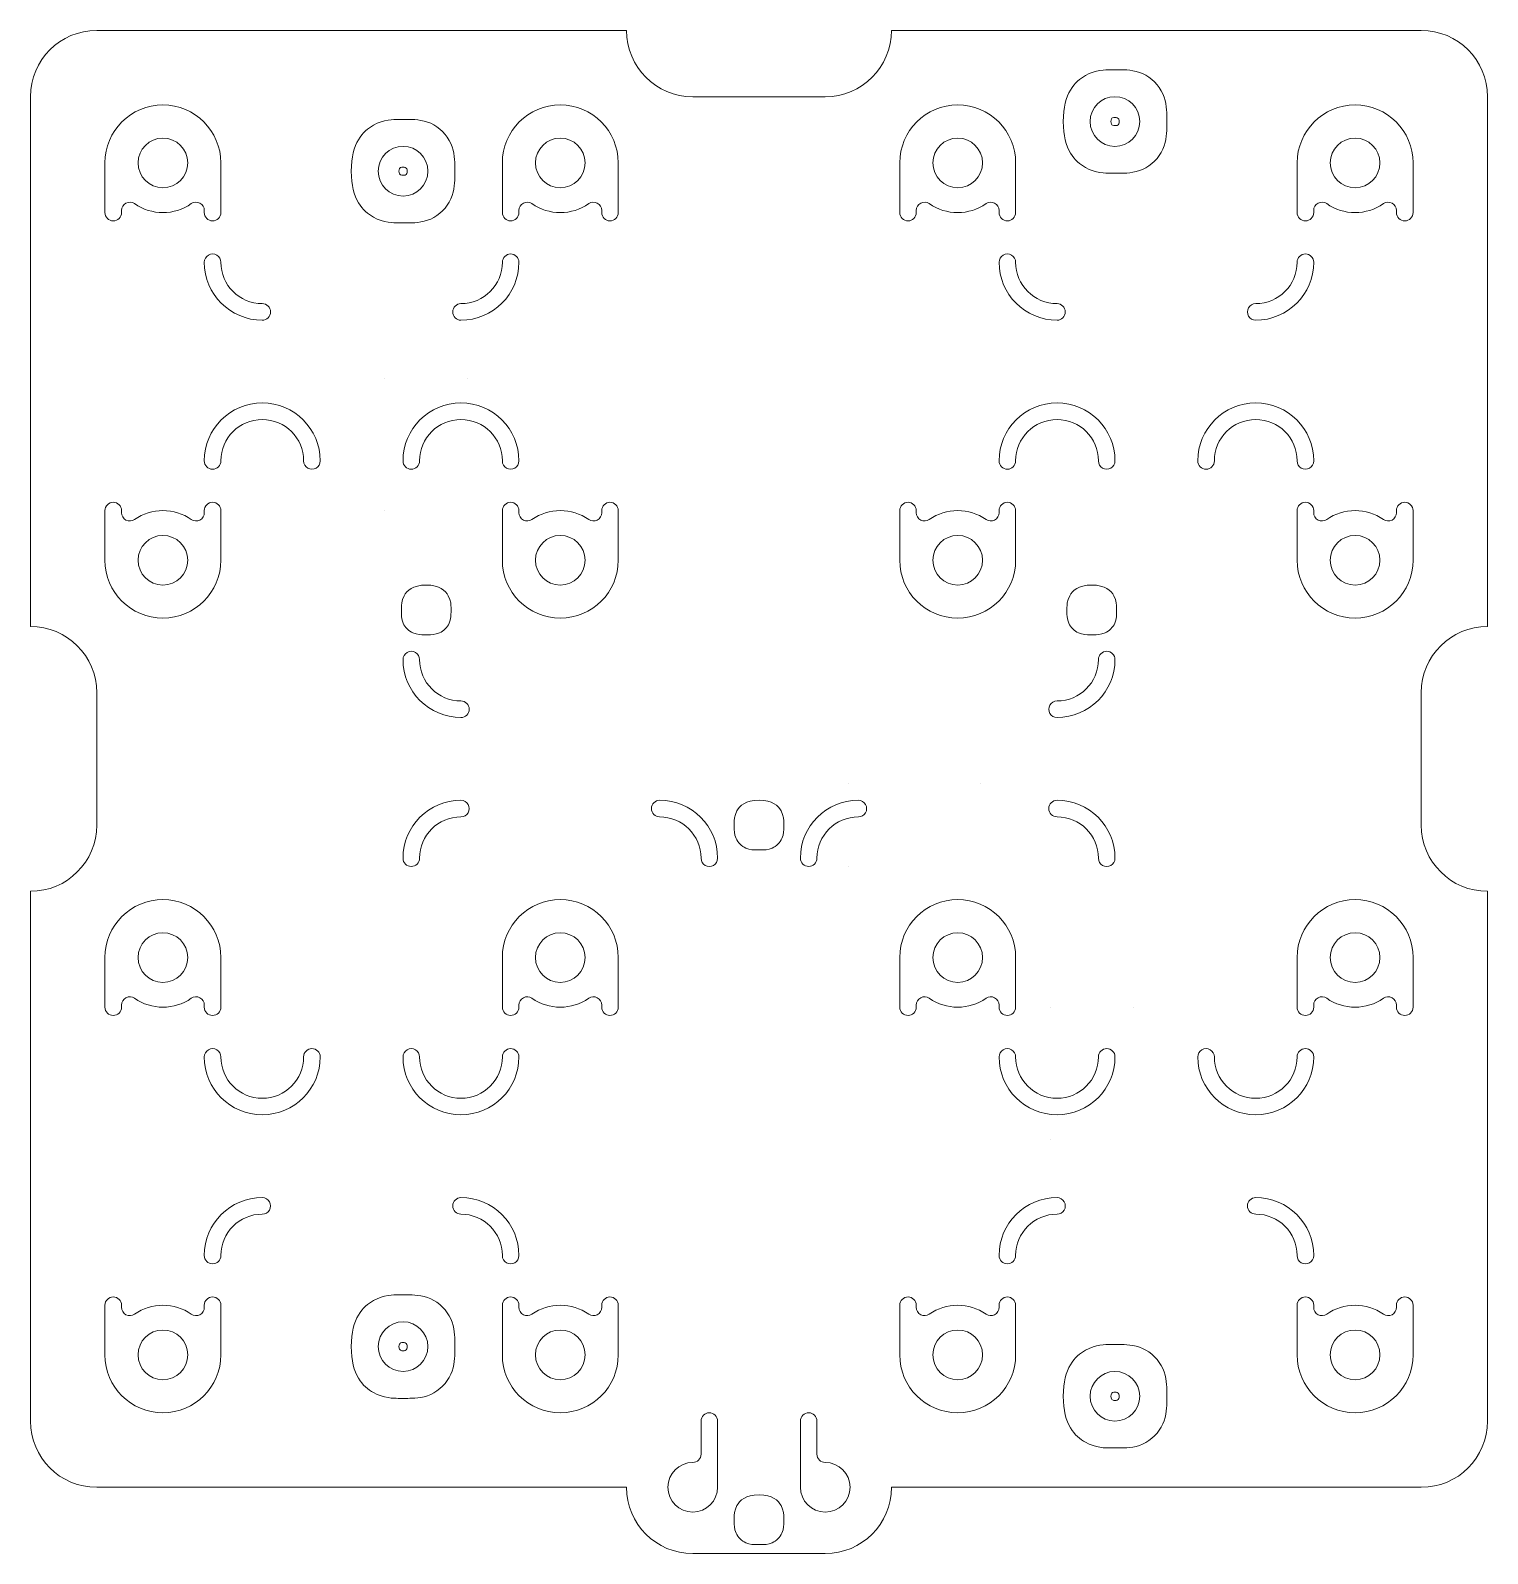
# Model space of a CAD drawing. Header units: millimetres. Extents: x -44 to 44, y -48 to 44.
import ezdxf

# ---------------------------------------------------------------- set-up
doc = ezdxf.new("R2010")
doc.units = ezdxf.units.MM
doc.layers.add('CuttingLines_0p003mm', color=5, linetype='CONTINUOUS', lineweight=0, true_color=0x0000ff)

msp = doc.modelspace()

# ---------------------------------------------------------------- linework, layer by layer
at = {"layer": 'CuttingLines_0p003mm'}
for p, q in [((-40, 44), (-8, 44)), ((8, 44), (40, 44)), ((-44, 40), (-44, 8)), ((-4, 40), (4, 40)), ((44, 8), (44, 40)), ((-39.5, 36), (-39.5, 33)), ((-32.5, 33), (-32.5, 36)), ((-15.5, 36), (-15.5, 33)), ((-8.5, 36), (-8.5, 33)), ((8.5, 36), (8.5, 33)), ((15.5, 33), (15.5, 36)), ((32.5, 36), (32.5, 33)), ((39.5, 36), (39.5, 33)), ((-38.5, 33.128), (-38.5, 33)), ((-33.5, 33), (-33.5, 33.128)), ((-14.5, 33.128), (-14.5, 33)), ((-9.5, 33.128), (-9.5, 33)), ((9.5, 33.128), (9.5, 33)), ((14.5, 33), (14.5, 33.128)), ((33.5, 33.128), (33.5, 33)), ((38.5, 33.128), (38.5, 33)), ((-39.5, 15), (-39.5, 12)), ((-38.5, 15), (-38.5, 14.872)), ((-33.5, 15), (-33.5, 14.872)), ((-32.5, 15), (-32.5, 12)), ((-15.5, 15), (-15.5, 12)), ((-14.5, 15), (-14.5, 14.872)), ((-9.5, 15), (-9.5, 14.872)), ((-8.5, 15), (-8.5, 12)), ((8.5, 15), (8.5, 12)), ((9.5, 15), (9.5, 14.872)), ((14.5, 15), (14.5, 14.872)), ((15.5, 15), (15.5, 12)), ((32.5, 15), (32.5, 12)), ((33.5, 15), (33.5, 14.872)), ((38.5, 15), (38.5, 14.872)), ((39.5, 15), (39.5, 12)), ((-40, 4), (-40, -4)), ((40, 4), (40, -4)), ((-44, -8), (-44, -40)), ((44, -40), (44, -8)), ((-39.5, -12), (-39.5, -15)), ((-32.5, -12), (-32.5, -15)), ((-15.5, -12), (-15.5, -15)), ((-8.5, -12), (-8.5, -15)), ((8.5, -12), (8.5, -15)), ((15.5, -12), (15.5, -15)), ((32.5, -12), (32.5, -15)), ((39.5, -12), (39.5, -15)), ((-38.5, -14.872), (-38.5, -15)), ((-33.5, -14.872), (-33.5, -15)), ((-14.5, -14.872), (-14.5, -15)), ((-9.5, -14.872), (-9.5, -15)), ((9.5, -14.872), (9.5, -15)), ((14.5, -14.872), (14.5, -15)), ((33.5, -14.872), (33.5, -15)), ((38.5, -14.872), (38.5, -15)), ((-39.5, -33), (-39.5, -36)), ((-38.5, -33), (-38.5, -33.128)), ((-33.5, -33.128), (-33.5, -33)), ((-32.5, -36), (-32.5, -33)), ((-15.5, -36), (-15.5, -33)), ((-14.5, -33.128), (-14.5, -33)), ((-9.5, -33), (-9.5, -33.128)), ((-8.5, -33), (-8.5, -36)), ((8.5, -33), (8.5, -36)), ((9.5, -33), (9.5, -33.128)), ((14.5, -33), (14.5, -33.128)), ((15.5, -33), (15.5, -36)), ((32.5, -33), (32.5, -36)), ((33.5, -33), (33.5, -33.128)), ((38.5, -33), (38.5, -33.128)), ((39.5, -33), (39.5, -36)), ((-3.5, -40), (-3.5, -42)), ((-2.5, -40), (-2.5, -44)), ((2.5, -40), (2.5, -44)), ((3.5, -40), (3.5, -42)), ((-4, -42.5), (-4, -42.5)), ((4, -42.5), (4, -42.5)), ((-40, -44), (-8, -44)), ((8, -44), (40, -44)), ((4, -48), (-4, -48))]:
    msp.add_line(p, q, dxfattribs=at)
for centre in [(-36, 36), (-12, 36), (12, 36), (36, 36), (-36, 12), (-12, 12), (12, 12), (36, 12), (-36, -12), (-12, -12), (12, -12), (36, -12), (-36, -36), (-12, -36), (12, -36), (36, -36)]:
    msp.add_circle(centre, 1.5, dxfattribs=at)
for centre, radius, start, end in [((-40, 40), 4, 90, 180), ((-4, 44), 4, 180, 270), ((4, 44), 4, 270, 0), ((40, 40), 4, 0, 90), ((-36, 36), 3.5, 0, 180), ((-12, 36), 3.5, 0, 180), ((12, 36), 3.5, 0, 180), ((36, 36), 3.5, 0, 180), ((-38, 33.128), 0.5, 55.1501, 180), ((-36, 36), 3, 235.1501, 304.8499), ((-34, 33.128), 0.5, 360, 124.8499), ((-14, 33.128), 0.5, 55.1501, 180), ((-12, 36), 3, 235.1501, 304.8499), ((-10, 33.128), 0.5, 0, 124.8499), ((10, 33.128), 0.5, 55.1501, 180), ((12, 36), 3, 235.1501, 304.8499), ((14, 33.128), 0.5, 0, 124.8499), ((34, 33.128), 0.5, 55.1501, 180), ((36, 36), 3, 235.1501, 304.8499), ((38, 33.128), 0.5, 0, 124.8499), ((-39, 33), 0.5, 180, 0), ((-33, 33), 0.5, 180, 0), ((-15, 33), 0.5, 180, 0), ((-9, 33), 0.5, 180, 0), ((9, 33), 0.5, 180, 0), ((15, 33), 0.5, 180, 0), ((33, 33), 0.5, 180, 0), ((39, 33), 0.5, 180, 0), ((-33, 30), 0.5, 359.99999, 180), ((-15, 30), 0.5, 0, 180), ((15, 30), 0.5, 359.99999, 180), ((33, 30), 0.5, 0, 180), ((-30, 30), 3.5, 180, 270), ((-30, 30), 2.5, 180, 270), ((-18, 30), 2.5, 270, 0), ((-18, 30), 3.5, 270, 0), ((18, 30), 3.5, 180, 270), ((18, 30), 2.5, 180, 270), ((30, 30), 2.5, 270, 0), ((30, 30), 3.5, 270, 0), ((-30, 27), 0.5, 270, 90), ((-18, 27), 0.5, 90, 270), ((18, 27), 0.5, 270, 90), ((30, 27), 0.5, 89.99998, 270), ((-30, 18), 3.5, 90, 180), ((-30, 18), 3.5, 0, 90), ((-18, 18), 3.5, 90, 180), ((-18, 18), 3.5, 0, 90), ((18, 18), 3.5, 90, 180), ((18, 18), 3.5, 360, 90), ((30, 18), 3.5, 90, 180), ((30, 18), 3.5, 0, 90), ((-30, 18), 2.5, 90, 180), ((-30, 18), 2.5, 360, 90), ((-18, 18), 2.5, 90, 180), ((-18, 18), 2.5, 0, 90), ((18, 18), 2.5, 90, 180), ((18, 18), 2.5, 360, 90), ((30, 18), 2.5, 90, 180), ((30, 18), 2.5, 0, 90), ((-33, 18), 0.5, 180, 0), ((-27, 18), 0.5, 179.99999, 0), ((-21, 18), 0.5, 180, 0), ((-15, 18), 0.5, 180, 0.00002), ((15, 18), 0.5, 180, 0), ((21, 18), 0.5, 180, 0.00001), ((27, 18), 0.5, 180, 0), ((33, 18), 0.5, 180, 0.00002), ((-39, 15), 0.5, 0, 180), ((-38, 14.872), 0.5, 180, 304.8499), ((-36, 12), 3, 55.1501, 124.8499), ((-34, 14.872), 0.5, 235.1501, 0), ((-33, 15), 0.5, 0, 180), ((-15, 15), 0.5, 0, 180), ((-14, 14.872), 0.5, 180, 304.8499), ((-12, 12), 3, 55.1501, 124.8499), ((-10, 14.872), 0.5, 235.1501, 360), ((-9, 15), 0.5, 0, 180), ((9, 15), 0.5, 0, 180), ((10, 14.872), 0.5, 180, 304.8499), ((12, 12), 3, 55.1501, 124.8499), ((14, 14.872), 0.5, 235.1501, 0), ((15, 15), 0.5, 0, 180), ((33, 15), 0.5, 0, 180), ((34, 14.872), 0.5, 180, 304.8499), ((36, 12), 3, 55.1501, 124.8499), ((38, 14.872), 0.5, 235.1501, 0), ((39, 15), 0.5, 0, 180), ((-36, 12), 3.5, 180, 0), ((-12, 12), 3.5, 180, 0), ((12, 12), 3.5, 180, 0), ((36, 12), 3.5, 180, 0), ((-44, 4), 4, 0, 90), ((44, 4), 4, 90, 180), ((-21, 6), 0.5, 359.99999, 180), ((21, 6), 0.5, 0, 180), ((-18, 6), 3.5, 180, 270), ((-18, 6), 2.5, 180, 270), ((18, 6), 2.5, 270, 360), ((18, 6), 3.5, 270, 360), ((-18, 3), 0.5, 270, 90), ((18, 3), 0.5, 90, 270.00002), ((-18, -6), 3.5, 90, 180), ((-18, -3), 0.5, 270, 90.00001), ((-6, -3), 0.5, 90, 270), ((-6, -6), 3.5, 0, 90), ((6, -6), 3.5, 90, 180), ((6, -3), 0.5, 269.99999, 90), ((18, -3), 0.5, 90, 270), ((18, -6), 3.5, 0, 90), ((-18, -6), 2.5, 90, 180), ((-6, -6), 2.5, 0, 90), ((6, -6), 2.5, 90, 180), ((18, -6), 2.5, 0, 90), ((-44, -4), 4, 270, 0), ((44, -4), 4, 180, 270), ((-21, -6), 0.5, 180, 0), ((-3, -6), 0.5, 180, 0.00001), ((3, -6), 0.5, 180, 0), ((21, -6), 0.5, 180, 0.00002), ((-36, -12), 3.5, 360, 180), ((-12, -12), 3.5, 0, 180), ((12, -12), 3.5, 0, 180), ((36, -12), 3.5, 0, 180), ((-38, -14.872), 0.5, 55.1501, 180), ((-36, -12), 3, 235.1501, 304.8499), ((-34, -14.872), 0.5, 0, 124.8499), ((-14, -14.872), 0.5, 55.1501, 180), ((-12, -12), 3, 235.1501, 304.8499), ((-10, -14.872), 0.5, 360, 124.8499), ((10, -14.872), 0.5, 55.1501, 180), ((12, -12), 3, 235.1501, 304.8499), ((14, -14.872), 0.5, 0, 124.8499), ((34, -14.872), 0.5, 55.1501, 180), ((36, -12), 3, 235.1501, 304.8499), ((38, -14.872), 0.5, 0, 124.8499), ((-39, -15), 0.5, 180, 0), ((-33, -15), 0.5, 180, 0), ((-15, -15), 0.5, 180, 0), ((-9, -15), 0.5, 180, 360), ((9, -15), 0.5, 180, 0), ((15, -15), 0.5, 180, 0), ((33, -15), 0.5, 180, 0), ((39, -15), 0.5, 180, 360), ((-33, -18), 0.5, 359.99998, 180), ((-30, -18), 3.5, 180, 0), ((-30, -18), 2.5, 180, 0), ((-27, -18), 0.5, 0, 180), ((-21, -18), 0.5, 359.99999, 180), ((-18, -18), 3.5, 180, 0), ((-18, -18), 2.5, 180, 0), ((-15, -18), 0.5, 0, 180), ((15, -18), 0.5, 359.99999, 180), ((18, -18), 3.5, 180, 0), ((18, -18), 2.5, 180, 0), ((21, -18), 0.5, 0, 180), ((27, -18), 0.5, 359.99998, 180), ((30, -18), 3.5, 180, 0), ((30, -18), 2.5, 180, 0), ((33, -18), 0.5, 0, 180), ((-30, -30), 3.5, 90, 180), ((-30, -27), 0.5, 270, 90.00001), ((-18, -27), 0.5, 90, 270), ((-18, -30), 3.5, 360, 90), ((18, -30), 3.5, 90, 180), ((18, -27), 0.5, 270, 90.00001), ((30, -27), 0.5, 90, 270), ((30, -30), 3.5, 360, 90), ((-30, -30), 2.5, 90, 180), ((-18, -30), 2.5, 360, 90), ((18, -30), 2.5, 90, 180), ((30, -30), 2.5, 360, 90), ((-33, -30), 0.5, 180, 0), ((-15, -30), 0.5, 180, 0.00001), ((15, -30), 0.5, 180, 0), ((33, -30), 0.5, 180, 0.00003), ((-39, -33), 0.5, 0, 180), ((-36, -36), 3, 55.1501, 124.8499), ((-33, -33), 0.5, 0, 180), ((-15, -33), 0.5, 360, 180), ((-12, -36), 3, 55.1501, 124.8499), ((-9, -33), 0.5, 0, 180), ((9, -33), 0.5, 0, 180), ((12, -36), 3, 55.1501, 124.8499), ((15, -33), 0.5, 0, 180), ((33, -33), 0.5, 0, 180), ((36, -36), 3, 55.1501, 124.8499), ((39, -33), 0.5, 0, 180), ((-38, -33.128), 0.5, 180, 304.8499), ((-34, -33.128), 0.5, 235.1501, 0), ((-14, -33.128), 0.5, 180, 304.8499), ((-10, -33.128), 0.5, 235.1501, 0), ((10, -33.128), 0.5, 180, 304.8499), ((14, -33.128), 0.5, 235.1501, 0), ((34, -33.128), 0.5, 180, 304.8499), ((38, -33.128), 0.5, 235.1501, 0), ((-36, -36), 3.5, 180, 0), ((-12, -36), 3.5, 180, 0), ((12, -36), 3.5, 180, 0), ((36, -36), 3.5, 180, 360), ((-3, -40), 0.5, 0, 180), ((3, -40), 0.5, 0, 180), ((-40, -40), 4, 180, 270), ((40, -40), 4, 270, 0), ((-4, -42), 0.5, 270, 360), ((4, -42), 0.5, 180, 270), ((-4, -44), 1.5, 90, 0), ((4, -44), 1.5, 180, 90), ((-4, -44), 4, 180, 270), ((4, -44), 4, 270, 0)]:
    msp.add_arc(centre, radius, start, end, dxfattribs=at)
for centre in [(21.5, 38.5), (-21.5, 35.5), (-21.5, -35.5), (21.5, -38.5)]:
    msp.add_ellipse(centre, major_axis=(-1.5, 0), ratio=1, dxfattribs=at)
for points in [[(18.375, 38.5), (18.375, 40.225), (19.775, 41.625), (21.5, 41.625), (21.5, 41.625), (23.226, 41.625), (24.625, 40.225), (24.625, 38.5), (24.625, 38.5), (24.625, 36.774), (23.226, 35.375), (21.5, 35.375), (21.5, 35.375), (19.775, 35.375), (18.375, 36.774), (18.375, 38.5)], [(21.25, 38.5), (21.25, 38.638), (21.362, 38.75), (21.5, 38.75), (21.5, 38.75), (21.638, 38.75), (21.75, 38.638), (21.75, 38.5), (21.75, 38.5), (21.75, 38.362), (21.638, 38.25), (21.5, 38.25), (21.5, 38.25), (21.362, 38.25), (21.25, 38.362), (21.25, 38.5)], [(-24.625, 35.5), (-24.625, 37.225), (-23.225, 38.625), (-21.5, 38.625), (-21.5, 38.625), (-19.774, 38.625), (-18.375, 37.225), (-18.375, 35.5), (-18.375, 35.5), (-18.375, 33.774), (-19.774, 32.375), (-21.5, 32.375), (-21.5, 32.375), (-23.225, 32.375), (-24.625, 33.774), (-24.625, 35.5)], [(-21.75, 35.5), (-21.75, 35.638), (-21.638, 35.75), (-21.5, 35.75), (-21.5, 35.75), (-21.362, 35.75), (-21.25, 35.638), (-21.25, 35.5), (-21.25, 35.5), (-21.25, 35.362), (-21.362, 35.25), (-21.5, 35.25), (-21.5, 35.25), (-21.638, 35.25), (-21.75, 35.362), (-21.75, 35.5)], [(-22.6, 23), (-22.6, 23), (-22.6, 23), (-22.6, 23)], [(-22.6, 23), (-22.6, 23), (-22.6, 23), (-22.6, 23)], [(-17.6, 23), (-17.6, 23), (-17.6, 23), (-17.6, 23)], [(-22.6, 15), (-22.6, 15), (-22.6, 15), (-22.6, 15)], [(-20.1, 10.5), (-20.929, 10.5), (-21.6, 9.828), (-21.6, 9), (-21.6, 9), (-21.6, 8.171), (-20.929, 7.5), (-20.1, 7.5), (-20.1, 7.5), (-19.272, 7.5), (-18.6, 8.171), (-18.6, 9), (-18.6, 9), (-18.6, 9.828), (-19.272, 10.5), (-20.1, 10.5)], [(20.1, 10.5), (19.271, 10.5), (18.6, 9.828), (18.6, 9), (18.6, 9), (18.599, 8.171), (19.271, 7.5), (20.1, 7.5), (20.1, 7.5), (20.928, 7.5), (21.6, 8.171), (21.6, 9), (21.6, 9), (21.6, 9.828), (20.928, 10.5), (20.1, 10.5)], [(5.4, -1.5), (5.4, -1.5), (5.4, -1.5), (5.4, -1.5)], [(5.4, -1.5), (5.4, -1.5), (5.4, -1.5), (5.4, -1.5)], [(13.4, -1.5), (13.4, -1.5), (13.4, -1.5), (13.4, -1.5)], [(0, -2.5), (-0.829, -2.5), (-1.5, -3.172), (-1.5, -4), (-1.5, -4), (-1.5, -4.828), (-0.829, -5.5), (0, -5.5), (0, -5.5), (0.828, -5.5), (1.499, -4.828), (1.499, -4), (1.499, -4), (1.5, -3.172), (0.828, -2.5), (0, -2.5)], [(5.4, -6.5), (5.4, -6.5), (5.4, -6.5), (5.4, -6.5)], [(17.6, -15), (17.6, -15), (17.6, -15), (17.6, -15)], [(17.6, -15), (17.6, -15), (17.6, -15), (17.6, -15)], [(22.6, -15), (22.6, -15), (22.6, -15), (22.6, -15)], [(17.6, -23), (17.6, -23), (17.6, -23), (17.6, -23)], [(-24.625, -35.5), (-24.625, -33.775), (-23.225, -32.375), (-21.5, -32.375), (-21.5, -32.375), (-19.774, -32.375), (-18.375, -33.775), (-18.375, -35.5), (-18.375, -35.5), (-18.375, -37.226), (-19.774, -38.625), (-21.5, -38.625), (-21.5, -38.625), (-23.225, -38.625), (-24.625, -37.226), (-24.625, -35.5)], [(-21.75, -35.5), (-21.75, -35.362), (-21.638, -35.25), (-21.5, -35.25), (-21.5, -35.25), (-21.362, -35.25), (-21.25, -35.362), (-21.25, -35.5), (-21.25, -35.5), (-21.25, -35.638), (-21.362, -35.75), (-21.5, -35.75), (-21.5, -35.75), (-21.638, -35.75), (-21.75, -35.638), (-21.75, -35.5)], [(18.375, -38.5), (18.375, -36.775), (19.775, -35.375), (21.5, -35.375), (21.5, -35.375), (23.226, -35.375), (24.625, -36.775), (24.625, -38.5), (24.625, -38.5), (24.625, -40.226), (23.226, -41.625), (21.5, -41.625), (21.5, -41.625), (19.775, -41.625), (18.375, -40.226), (18.375, -38.5)], [(21.25, -38.5), (21.25, -38.362), (21.362, -38.25), (21.5, -38.25), (21.5, -38.25), (21.638, -38.25), (21.75, -38.362), (21.75, -38.5), (21.75, -38.5), (21.75, -38.638), (21.638, -38.75), (21.5, -38.75), (21.5, -38.75), (21.362, -38.75), (21.25, -38.638), (21.25, -38.5)], [(0, -44.462), (-0.828, -44.462), (-1.5, -45.133), (-1.5, -45.962), (-1.5, -45.962), (-1.5, -46.79), (-0.828, -47.462), (0, -47.462), (0, -47.462), (0.828, -47.462), (1.5, -46.79), (1.5, -45.962), (1.5, -45.962), (1.5, -45.133), (0.828, -44.462), (0, -44.462)]]:
    msp.add_open_spline(points, degree=3, dxfattribs=at)

doc.saveas('drawing.dxf')
